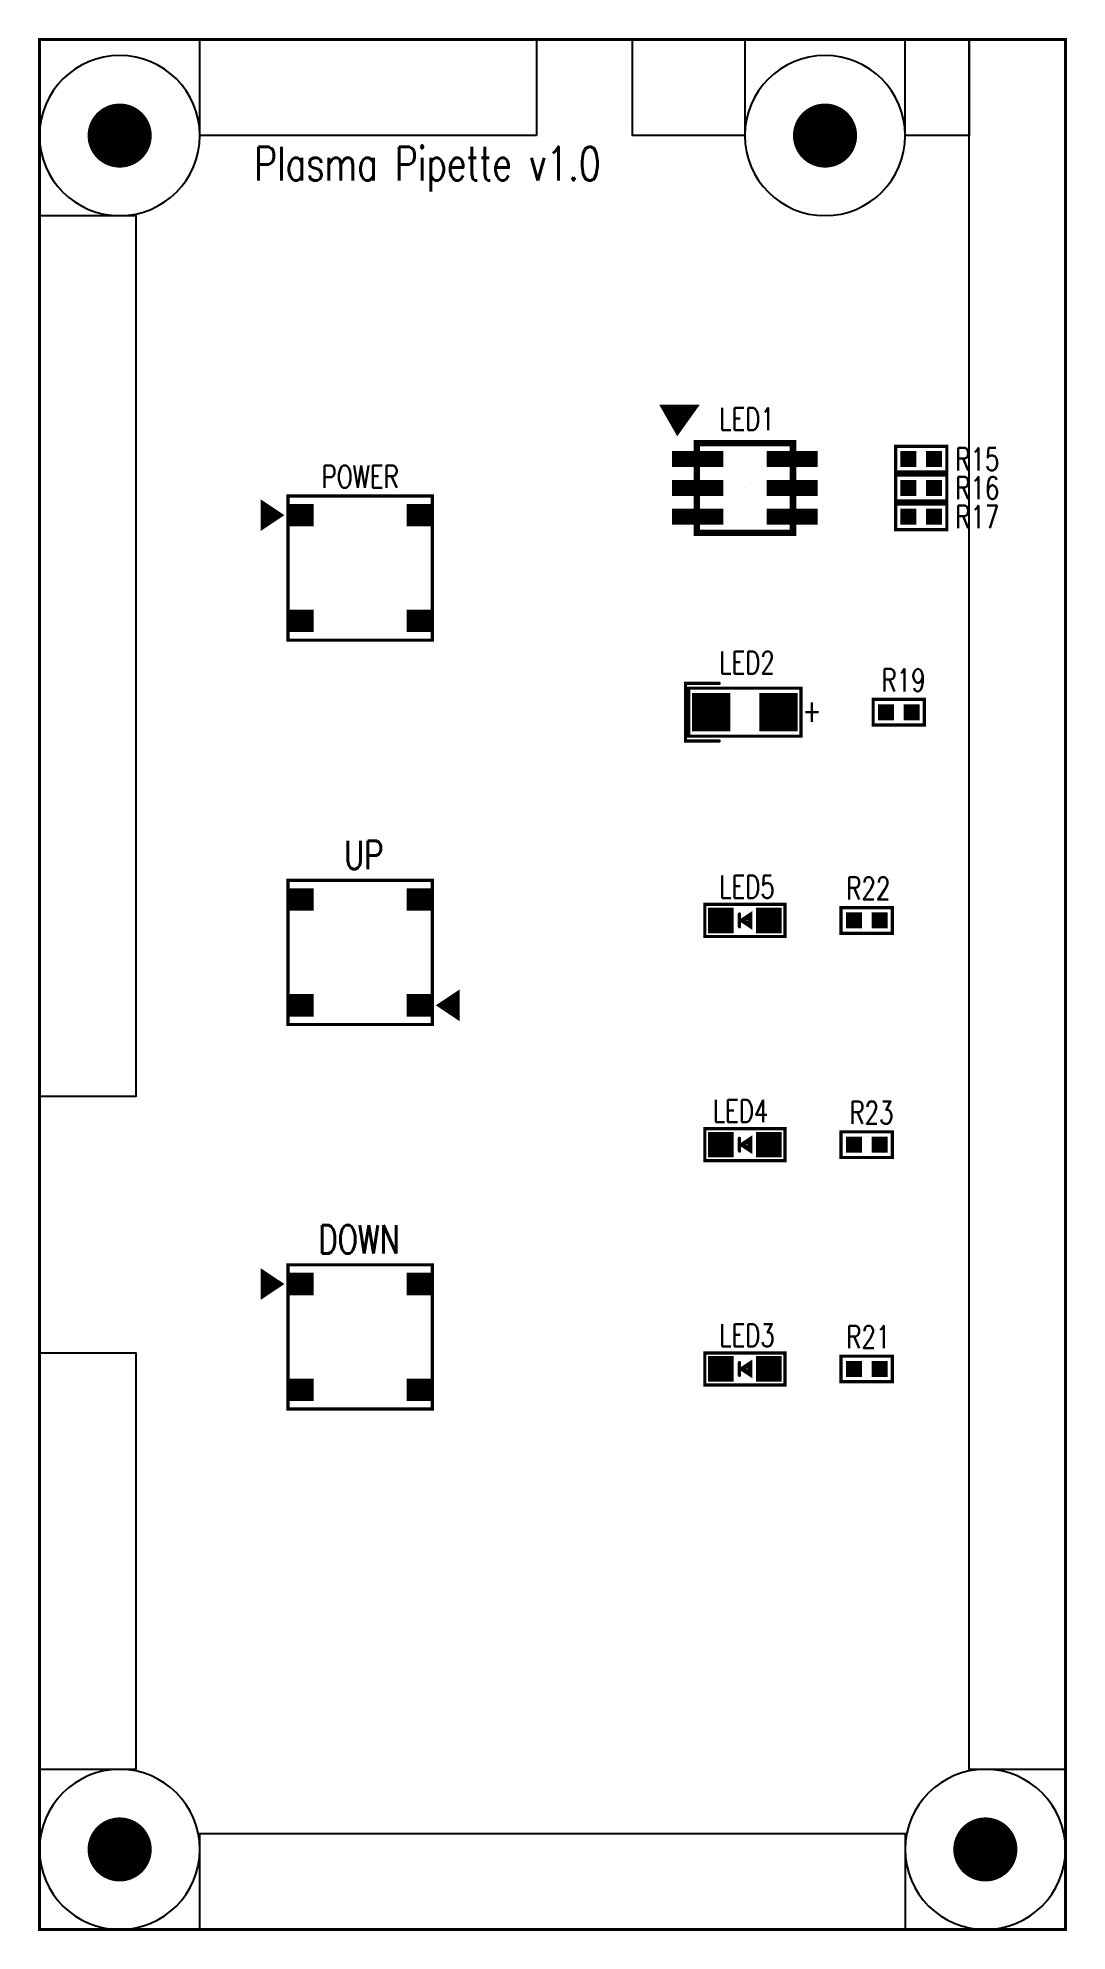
# Model space of a CAD drawing. Extents: x -0.1 to 32, y -0.1 to 59.1.
import ezdxf
from ezdxf.enums import TextEntityAlignment as Align

# ---------------------------------------------------------------- set-up
doc = ezdxf.new("R2010")
doc.units = 0
doc.linetypes.add('KEEPOUT_10000000$0', pattern=[2, 1, 1])
for name, color, linetype in [('BOARD_OUTLINE_00', 254, 'CONTINUOUS'), ('DRIL_NPLTE_THRU_01', 96, 'CONTINUOUS'), ('DRIL_SYMBOL', 254, 'CONTINUOUS'), ('KEEPOUT_00', 3, 'CONTINUOUS'), ('KEEPOUT_01', 3, 'CONTINUOUS'), ('PADS_INNER', 3, 'CONTINUOUS'), ('PADS_TOP', 3, 'CONTINUOUS'), ('PART_NAME_01', 254, 'CONTINUOUS'), ('PART_TOP_2DLINE_00', 254, 'CONTINUOUS'), ('PART_TOP_2DLINE_01', 254, 'CONTINUOUS'), ('PART_TOP_2DLINE_126', 254, 'CONTINUOUS'), ('PART_TOP_TEXT_126', 254, 'CONTINUOUS'), ('TAG_00', 254, 'CONTINUOUS'), ('TAG_01', 254, 'CONTINUOUS'), ('TEXT_126', 254, 'CONTINUOUS')]:
    doc.layers.add(name, color=color, linetype=linetype)
doc.styles.add('W0$1', font='simplex', dxfattribs={"width": 0.75})
doc.styles.add('W0$127', font='simplex', dxfattribs={"width": 0.75})

# ---------------------------------------------------------------- blocks, each defined once
blk = doc.blocks.new('SMOOTH_0$1')
at = {"const_width": 0.05}
blk.add_lwpolyline([(-0.025, 0, 1), (0.025, 0, 1)], format="xyb", close=True, dxfattribs=at)
blk = doc.blocks.new('BOARD_26')
at = {"layer": 'BOARD_OUTLINE_00', "const_width": 0.1}
blk.add_lwpolyline([(0, 0), (32, 0), (32, 59), (0, 59)], close=True, dxfattribs=at)
at = {"layer": 'BOARD_OUTLINE_00'}
for p in [(0, 59), (32, 59), (0, 0), (32, 0)]:
    blk.add_blockref('SMOOTH_0$1', p, dxfattribs=at)
blk = doc.blocks.new('KEEPOUT_27')
at = {"layer": 'KEEPOUT_00', "linetype": 'KEEPOUT_10000000$0'}
blk.add_lwpolyline([(0, 5), (0, 18), (3, 18), (3, 5)], close=True, dxfattribs=at)
blk = doc.blocks.new('KEEPOUT_28')
at = {"layer": 'KEEPOUT_00', "linetype": 'KEEPOUT_10000000$0'}
blk.add_lwpolyline([(0, 5), (0, 59), (3, 59), (3, 5)], close=True, dxfattribs=at)
blk = doc.blocks.new('KEEPOUT_30')
at = {"layer": 'KEEPOUT_00', "linetype": 'KEEPOUT_10000000$0'}
blk.add_lwpolyline([(0, 5), (0, 32.5), (3, 32.5), (3, 5)], close=True, dxfattribs=at)
blk = doc.blocks.new('KEEPOUT_31')
at = {"layer": 'KEEPOUT_01', "linetype": 'KEEPOUT_10000000$0'}
blk.add_lwpolyline([(-27, 0), (-37.5, 0), (-37.5, 3), (-27, 3)], close=True, dxfattribs=at)
blk = doc.blocks.new('KEEPOUT_32')
at = {"layer": 'KEEPOUT_01', "linetype": 'KEEPOUT_10000000$0'}
blk.add_lwpolyline([(-13.8, 0), (-35.8, 0), (-35.8, 3), (-13.8, 3)], close=True, dxfattribs=at)
blk = doc.blocks.new('KEEPOUT_39')
at = {"layer": 'KEEPOUT_01', "linetype": 'KEEPOUT_10000000$0'}
blk.add_lwpolyline([(-35.4, 0), (-38.9, 0), (-38.9, 3), (-35.4, 3)], close=True, dxfattribs=at)
blk = doc.blocks.new('KEEPOUT_40')
at = {"layer": 'KEEPOUT_01', "linetype": 'KEEPOUT_10000000$0'}
blk.add_lwpolyline([(-36.9, 0), (-38.9, 0), (-38.9, 3), (-36.9, 3)], close=True, dxfattribs=at)
blk = doc.blocks.new('PART_BODY_TOP_7')
at = {"layer": 'PART_TOP_2DLINE_01', "const_width": 0.1}
blk.add_lwpolyline([(-0.8, 0.4), (0.8, 0.4), (0.8, -0.4), (-0.8, -0.4)], close=True, dxfattribs=at)
at = {"layer": 'PART_TOP_2DLINE_01'}
for p in [(-0.8, 0.4), (0.8, 0.4), (-0.8, -0.4), (0.8, -0.4)]:
    blk.add_blockref('SMOOTH_0$1', p, dxfattribs=at)
blk = doc.blocks.new('DRIL_HOLE_0')
blk.add_lwpolyline([(0, 0, 1), (0, 0, 1)], format="xyb", close=True)
blk = doc.blocks.new('PAD_0')
blk.add_lwpolyline([(0, 0, 1), (0, 0, 1)], format="xyb", close=True)
blk = doc.blocks.new('PAD_1')
at = {"const_width": 0.5}
blk.add_lwpolyline([(-0.25, 0), (0.25, 0)], dxfattribs=at)
blk = doc.blocks.new('STK_TOP_302')
at = {"layer": 'DRIL_NPLTE_THRU_01'}
blk.add_blockref('DRIL_HOLE_0', (0, 0), dxfattribs=at)
at = {"layer": 'PADS_INNER'}
blk.add_blockref('PAD_0', (0, 0), dxfattribs=at)
at = {"layer": 'PADS_TOP'}
blk.add_blockref('PAD_1', (0, 0), dxfattribs=at)
blk = doc.blocks.new('SYM_TOP_8')
for name, p in [('STK_TOP_302', (-0.4, 0)), ('PART_BODY_TOP_7', (0, 0)), ('STK_TOP_302', (0.4, 0))]:
    blk.add_blockref(name, p)
blk = doc.blocks.new('PART_TOP_29')
blk.add_blockref('SYM_TOP_8', (0, 0))
at = {"layer": 'PART_NAME_01', "style": 'W0$1', "width": 0.75}
blk.add_text('R19', height=0.7, dxfattribs=at).set_placement((0.15, 1), align=Align.MIDDLE_CENTER)
blk = doc.blocks.new('PART_BODY_TOP_9')
at = {"layer": 'PART_TOP_2DLINE_01', "const_width": 0.1}
blk.add_lwpolyline([(-0.8, 0.9), (-1.85, 0.9), (-1.85, -0.9), (-0.8, -0.9)], dxfattribs=at)
blk.add_lwpolyline([(-1.75, 0.75), (1.75, 0.75), (1.75, -0.75), (-1.75, -0.75)], close=True, dxfattribs=at)
at = {"layer": 'PART_TOP_2DLINE_01'}
for p in [(-1.85, 0.9), (-1.75, 0.75), (-0.8, 0.9), (1.75, 0.75), (-1.85, -0.9), (-1.75, -0.75), (-0.8, -0.9), (1.75, -0.75)]:
    blk.add_blockref('SMOOTH_0$1', p, dxfattribs=at)
at = {"layer": 'PART_TOP_TEXT_126', "style": 'W0$1', "width": 0.75}
blk.add_text('+', height=0.7, dxfattribs=at).set_placement((1.8, -0.3))
blk = doc.blocks.new('PAD_2')
at = {"const_width": 1.2}
blk.add_lwpolyline([(-0.6, 0), (0.6, 0)], dxfattribs=at)
blk = doc.blocks.new('STK_TOP_367')
at = {"layer": 'DRIL_NPLTE_THRU_01'}
blk.add_blockref('DRIL_HOLE_0', (0, 0), dxfattribs=at)
at = {"layer": 'PADS_INNER'}
blk.add_blockref('PAD_0', (0, 0), dxfattribs=at)
at = {"layer": 'PADS_TOP'}
blk.add_blockref('PAD_2', (0, 0), dxfattribs=at)
blk = doc.blocks.new('SYM_TOP_10')
for name, p in [('STK_TOP_367', (-1.05, 0)), ('PART_BODY_TOP_9', (0, 0)), ('STK_TOP_367', (1.05, 0))]:
    blk.add_blockref(name, p)
blk = doc.blocks.new('PART_TOP_43')
blk.add_blockref('SYM_TOP_10', (0, 0))
at = {"layer": 'PART_NAME_01', "style": 'W0$1', "width": 0.75}
blk.add_text('LED2', height=0.7, dxfattribs=at).set_placement((-0.8, 1.2))
blk = doc.blocks.new('SMOOTH_0$2')
at = {"const_width": 0.1}
blk.add_lwpolyline([(-0.05, 0, 1), (0.05, 0, 1)], format="xyb", close=True, dxfattribs=at)
blk = doc.blocks.new('SMOOTH_0$4')
at = {"const_width": 0.2}
blk.add_lwpolyline([(-0.1, 0, 1), (0.1, 0, 1)], format="xyb", close=True, dxfattribs=at)
blk = doc.blocks.new('PART_BODY_TOP_14')
at = {"layer": 'PART_TOP_2DLINE_00'}
for points, const_width in [([(-2.5, 2.5), (-1.6, 2.5), (-2.1, 1.8)], 0.2), ([(-2.225, 2.35), (-1.9, 2.35), (-2.075, 2.125)], 0.4), ([(-1.5, 1.4), (1.5, 1.4), (1.5, -1.4), (-1.5, -1.4)], 0.2)]:
    blk.add_lwpolyline(points, close=True, dxfattribs=dict(at, const_width=const_width))
at = {"layer": 'TAG_00'}
blk.add_lwpolyline([(0, 0), (0, 0)], dxfattribs=at)
blk.add_lwpolyline([(0, 0), (0, 0)], dxfattribs=at)
at = {"layer": 'TAG_01'}
blk.add_lwpolyline([(0, 0), (0, 0)], dxfattribs=at)
blk.add_lwpolyline([(0, 0), (0, 0)], dxfattribs=at)
at = {"layer": 'PART_TOP_2DLINE_00'}
for name, p in [('SMOOTH_0$2', (-2.5, 2.5)), ('SMOOTH_0$4', (-2.225, 2.35)), ('SMOOTH_0$4', (-1.9, 2.35)), ('SMOOTH_0$2', (-1.6, 2.5)), ('SMOOTH_0$4', (-2.075, 2.125)), ('SMOOTH_0$2', (-2.1, 1.8)), ('SMOOTH_0$2', (-1.5, 1.4)), ('SMOOTH_0$2', (1.5, 1.4)), ('SMOOTH_0$2', (-1.5, -1.4)), ('SMOOTH_0$2', (1.5, -1.4))]:
    blk.add_blockref(name, p, dxfattribs=at)
blk = doc.blocks.new('PAD_3')
at = {"const_width": 0.5}
blk.add_lwpolyline([(-0.8, 0), (0.8, 0)], dxfattribs=at)
blk = doc.blocks.new('STK_TOP_427')
at = {"layer": 'DRIL_NPLTE_THRU_01'}
blk.add_blockref('DRIL_HOLE_0', (0, 0), dxfattribs=at)
at = {"layer": 'PADS_INNER'}
blk.add_blockref('PAD_0', (0, 0), dxfattribs=at)
at = {"layer": 'PADS_TOP'}
blk.add_blockref('PAD_3', (0, 0), dxfattribs=at)
blk = doc.blocks.new('SYM_TOP_15')
for name, p in [('PART_BODY_TOP_14', (0, 0)), ('STK_TOP_427', (-1.475, 0.9)), ('STK_TOP_427', (1.475, 0.9)), ('STK_TOP_427', (-1.475, 0)), ('STK_TOP_427', (1.475, 0)), ('STK_TOP_427', (-1.475, -0.9)), ('STK_TOP_427', (1.475, -0.9))]:
    blk.add_blockref(name, p)
blk = doc.blocks.new('PART_TOP_47')
blk.add_blockref('SYM_TOP_15', (0, 0))
at = {"layer": 'PART_NAME_01', "style": 'W0$1', "width": 0.75}
blk.add_text('LED1', height=0.7, dxfattribs=at).set_placement((-0.8, 1.8))
blk = doc.blocks.new('PART_TOP_48')
blk.add_blockref('SYM_TOP_8', (0, 0))
at = {"layer": 'PART_NAME_01', "style": 'W0$1', "width": 0.75}
blk.add_text('R15', height=0.7, rotation=180, dxfattribs=at).set_placement((-1.75, 0), align=Align.MIDDLE_CENTER)
blk = doc.blocks.new('PART_TOP_49')
blk.add_blockref('SYM_TOP_8', (0, 0))
at = {"layer": 'PART_NAME_01', "style": 'W0$1', "width": 0.75}
blk.add_text('R16', height=0.7, rotation=180, dxfattribs=at).set_placement((-1.75, 0), align=Align.MIDDLE_CENTER)
blk = doc.blocks.new('PART_TOP_50')
blk.add_blockref('SYM_TOP_8', (0, 0))
at = {"layer": 'PART_NAME_01', "style": 'W0$1', "width": 0.75}
blk.add_text('R17', height=0.7, rotation=180, dxfattribs=at).set_placement((-1.75, 0), align=Align.MIDDLE_CENTER)
blk = doc.blocks.new('PART_BODY_TOP_19')
at = {"layer": 'KEEPOUT_01', "linetype": 'KEEPOUT_10000000$0'}
blk.add_lwpolyline([(-2.25, 2.25), (2.25, 2.25), (2.25, -2.25), (-2.25, -2.25)], close=True, dxfattribs=at)
at = {"layer": 'PART_TOP_2DLINE_01', "const_width": 0.1}
blk.add_lwpolyline([(-3.05, 2.05), (-2.45, 1.65), (-3.05, 1.25)], close=True, dxfattribs=at)
for points in [[(-3.05, 1.95), (-2.9, 1.95)], [(-3.05, 1.85), (-2.75, 1.85)], [(-3.05, 1.75), (-2.6, 1.75)], [(-3.05, 1.65), (-2.45, 1.65)], [(-3.05, 1.55), (-2.6, 1.55)], [(-3.05, 1.45), (-2.75, 1.45)], [(-3.05, 1.35), (-2.9, 1.35)]]:
    blk.add_lwpolyline(points, dxfattribs=at)
at = {"layer": 'PART_TOP_2DLINE_126', "const_width": 0.1}
for points in [[(-2.25, 2.25), (2.25, 2.25), (2.25, -2.25), (-2.25, -2.25)], [(-2.25, -2.25), (2.25, -2.25), (2.25, 2.25), (-2.25, 2.25)]]:
    blk.add_lwpolyline(points, close=True, dxfattribs=at)
at = {"layer": 'PART_TOP_2DLINE_01'}
for p in [(-3.05, 2.05), (-3.05, 1.95), (-3.05, 1.85), (-3.05, 1.75), (-2.9, 1.95), (-2.75, 1.85), (-2.6, 1.75), (-3.05, 1.65), (-3.05, 1.55), (-3.05, 1.45), (-3.05, 1.35), (-3.05, 1.25), (-2.9, 1.35), (-2.75, 1.45), (-2.6, 1.55), (-2.45, 1.65), (-2.45, 1.65)]:
    blk.add_blockref('SMOOTH_0$1', p, dxfattribs=at)
at = {"layer": 'PART_TOP_2DLINE_126'}
for p in [(-2.25, 2.25), (-2.25, 2.25), (2.25, 2.25), (2.25, 2.25), (-2.25, -2.25), (-2.25, -2.25), (2.25, -2.25), (2.25, -2.25)]:
    blk.add_blockref('SMOOTH_0$1', p, dxfattribs=at)
blk = doc.blocks.new('PAD_4')
at = {"const_width": 0.7}
blk.add_lwpolyline([(-0.425, 0), (0.425, 0)], dxfattribs=at)
blk = doc.blocks.new('STK_TOP_304')
at = {"layer": 'DRIL_NPLTE_THRU_01'}
blk.add_blockref('DRIL_HOLE_0', (0, 0), dxfattribs=at)
at = {"layer": 'PADS_INNER'}
blk.add_blockref('PAD_0', (0, 0), dxfattribs=at)
at = {"layer": 'PADS_TOP'}
blk.add_blockref('PAD_4', (0, 0), dxfattribs=at)
blk = doc.blocks.new('SYM_TOP_20')
for name, p in [('PART_BODY_TOP_19', (0, 0)), ('STK_TOP_304', (-1.875, 1.65)), ('STK_TOP_304', (1.875, 1.65)), ('STK_TOP_304', (-1.875, -1.65)), ('STK_TOP_304', (1.875, -1.65))]:
    blk.add_blockref(name, p)
blk = doc.blocks.new('PART_TOP_61')
blk.add_blockref('SYM_TOP_20', (0, 0))
at = {"layer": 'PART_NAME_01', "style": 'W0$127', "width": 0.75}
blk.add_text('UP', height=0.889, rotation=180, dxfattribs=at).set_placement((0.5, -2.6))
blk = doc.blocks.new('PART_TOP_62')
blk.add_blockref('SYM_TOP_20', (0, 0))
at = {"layer": 'PART_NAME_01', "style": 'W0$127', "width": 0.75}
blk.add_text('DOWN', height=0.889, dxfattribs=at).set_placement((-1.3, 2.6))
blk = doc.blocks.new('PART_TOP_63')
blk.add_blockref('SYM_TOP_8', (0, 0))
at = {"layer": 'PART_NAME_01', "style": 'W0$1', "width": 0.75}
blk.add_text('R21', height=0.7, dxfattribs=at).set_placement((0.05, 1), align=Align.MIDDLE_CENTER)
blk = doc.blocks.new('PART_TOP_64')
blk.add_blockref('SYM_TOP_8', (0, 0))
at = {"layer": 'PART_NAME_01', "style": 'W0$1', "width": 0.75}
blk.add_text('R22', height=0.7, dxfattribs=at).set_placement((0.05, 1), align=Align.MIDDLE_CENTER)
blk = doc.blocks.new('PART_TOP_65')
blk.add_blockref('SYM_TOP_8', (0, 0))
at = {"layer": 'PART_NAME_01', "style": 'W0$1', "width": 0.75}
blk.add_text('R23', height=0.7, dxfattribs=at).set_placement((0.15, 1), align=Align.MIDDLE_CENTER)
blk = doc.blocks.new('PART_BODY_TOP_21')
at = {"layer": 'PART_TOP_2DLINE_01', "const_width": 0.1}
for points in [[(-1.249, 0.5), (1.25, 0.5), (1.25, -0.501), (-1.249, -0.501)], [(-0.12, 0), (0.18, 0.2), (0.18, -0.2)]]:
    blk.add_lwpolyline(points, close=True, dxfattribs=at)
for points in [[(-0.17, 0.2), (-0.17, -0.2)], [(0, 0), (0.11, 0.07), (0.11, -0.07), (0, 0)]]:
    blk.add_lwpolyline(points, dxfattribs=at)
at = {"layer": 'PART_TOP_2DLINE_01'}
for p in [(-1.249, 0.5), (-0.17, 0.2), (-0.12, 0), (0, 0), (0, 0), (0.11, 0.07), (0.18, 0.2), (1.25, 0.5), (-1.249, -0.501), (-0.17, -0.2), (0.11, -0.07), (0.18, -0.2), (1.25, -0.501)]:
    blk.add_blockref('SMOOTH_0$1', p, dxfattribs=at)
blk = doc.blocks.new('PAD_5')
at = {"const_width": 0.8}
blk.add_lwpolyline([(-0.4, 0), (0.4, 0)], dxfattribs=at)
blk = doc.blocks.new('STK_TOP_487')
at = {"layer": 'DRIL_NPLTE_THRU_01'}
blk.add_blockref('DRIL_HOLE_0', (0, 0), dxfattribs=at)
at = {"layer": 'PADS_INNER'}
blk.add_blockref('PAD_0', (0, 0), dxfattribs=at)
at = {"layer": 'PADS_TOP'}
blk.add_blockref('PAD_5', (0, 0), dxfattribs=at)
blk = doc.blocks.new('SYM_TOP_22')
for name, p in [('STK_TOP_487', (-0.75, 0)), ('PART_BODY_TOP_21', (0, 0)), ('STK_TOP_487', (0.75, 0))]:
    blk.add_blockref(name, p)
blk = doc.blocks.new('PART_TOP_66')
blk.add_blockref('SYM_TOP_22', (0, 0))
at = {"layer": 'PART_NAME_01', "style": 'W0$1', "width": 0.75}
blk.add_text('LED3', height=0.7, dxfattribs=at).set_placement((-0.8, 0.7))
blk = doc.blocks.new('PART_TOP_67')
blk.add_blockref('SYM_TOP_22', (0, 0))
at = {"layer": 'PART_NAME_01', "style": 'W0$1', "width": 0.75}
blk.add_text('LED4', height=0.7, dxfattribs=at).set_placement((-1, 0.7))
blk = doc.blocks.new('PART_TOP_68')
blk.add_blockref('SYM_TOP_22', (0, 0))
at = {"layer": 'PART_NAME_01', "style": 'W0$1', "width": 0.75}
blk.add_text('LED5', height=0.7, dxfattribs=at).set_placement((-0.8, 0.7))
blk = doc.blocks.new('PART_TOP_69')
blk.add_blockref('SYM_TOP_20', (0, 0))
at = {"layer": 'PART_NAME_01', "style": 'W0$1', "width": 0.75}
blk.add_text('POWER', height=0.7, dxfattribs=at).set_placement((-1.2, 2.5))
blk = doc.blocks.new('PART_BODY_TOP_29')
at = {"layer": 'KEEPOUT_00', "linetype": 'KEEPOUT_10000000$0'}
blk.add_lwpolyline([(-2.5, 0, 1), (2.5, 0, 1)], format="xyb", close=True, dxfattribs=at)
blk = doc.blocks.new('DRIL_SYMBOL_2')
at = {"layer": 'DRIL_SYMBOL', "const_width": 0.0508}
for points in [[(-0.254, 0), (0.254, 0)], [(0, -0.254), (0, 0.254)]]:
    blk.add_lwpolyline(points, dxfattribs=at)
blk = doc.blocks.new('DRIL_HOLE_2')
at = {"const_width": 1}
blk.add_lwpolyline([(-0.5, 0, 1), (0.5, 0, 1)], format="xyb", close=True, dxfattribs=at)
blk.add_blockref('DRIL_SYMBOL_2', (0, 0))
blk = doc.blocks.new('PAD_6')
at = {"const_width": 1}
blk.add_lwpolyline([(0, -0.5, 1), (0, 0.5, 1)], format="xyb", close=True, dxfattribs=at)
blk = doc.blocks.new('STK_TOP_516')
at = {"layer": 'DRIL_NPLTE_THRU_01'}
blk.add_blockref('DRIL_HOLE_2', (0, 0), dxfattribs=at)
at = {"layer": 'PADS_INNER'}
blk.add_blockref('PAD_6', (0, 0), dxfattribs=at)
at = {"layer": 'PADS_TOP'}
blk.add_blockref('PAD_6', (0, 0), dxfattribs=at)
blk = doc.blocks.new('SYM_TOP_27')
for name in ['PART_BODY_TOP_29', 'STK_TOP_516']:
    blk.add_blockref(name, (0, 0))
blk = doc.blocks.new('PART_TOP_81')
blk.add_blockref('SYM_TOP_27', (0, 0))
blk = doc.blocks.new('PART_TOP_82')
blk.add_blockref('SYM_TOP_27', (0, 0))
blk = doc.blocks.new('PART_TOP_83')
blk.add_blockref('SYM_TOP_27', (0, 0))
blk = doc.blocks.new('PART_TOP_84')
blk.add_blockref('SYM_TOP_27', (0, 0))

msp = doc.modelspace()

# ---------------------------------------------------------------- block references
for name, p in [('BOARD_26', (0, 0)), ('KEEPOUT_31', (42.5, 56)), ('KEEPOUT_39', (57.4, 56)), ('KEEPOUT_40', (65.9, 56)), ('KEEPOUT_28', (29, 0)), ('PART_TOP_83', (2.5, 56)), ('PART_TOP_84', (24.5, 56)), ('KEEPOUT_30', (0, 21)), ('PART_TOP_47', (22, 45)), ('PART_TOP_69', (10, 42.5)), ('PART_TOP_43', (22, 38)), ('PART_TOP_29', (26.8, 38)), ('PART_TOP_68', (22, 31.5)), ('PART_TOP_64', (25.8, 31.5)), ('PART_TOP_67', (22, 24.5)), ('PART_TOP_65', (25.8, 24.5)), ('PART_TOP_62', (10, 18.5)), ('PART_TOP_66', (22, 17.5)), ('PART_TOP_63', (25.8, 17.5)), ('KEEPOUT_27', (0, 0)), ('PART_TOP_81', (2.5, 2.5)), ('PART_TOP_82', (29.5, 2.5)), ('KEEPOUT_32', (40.8, 0))]:
    msp.add_blockref(name, p)
at = {"rotation": 180}
for name, p in [('PART_TOP_48', (27.5, 45.9)), ('PART_TOP_49', (27.5, 45)), ('PART_TOP_50', (27.5, 44.1)), ('PART_TOP_61', (10, 30.5))]:
    msp.add_blockref(name, p, dxfattribs=at)

# ---------------------------------------------------------------- texts
at = {"layer": 'TEXT_126', "style": 'W0$1', "width": 0.75}
msp.add_text('Plasma Pipette v1.0', height=1.05, dxfattribs=at).set_placement((6.7, 54.6))

doc.saveas('drawing.dxf')
